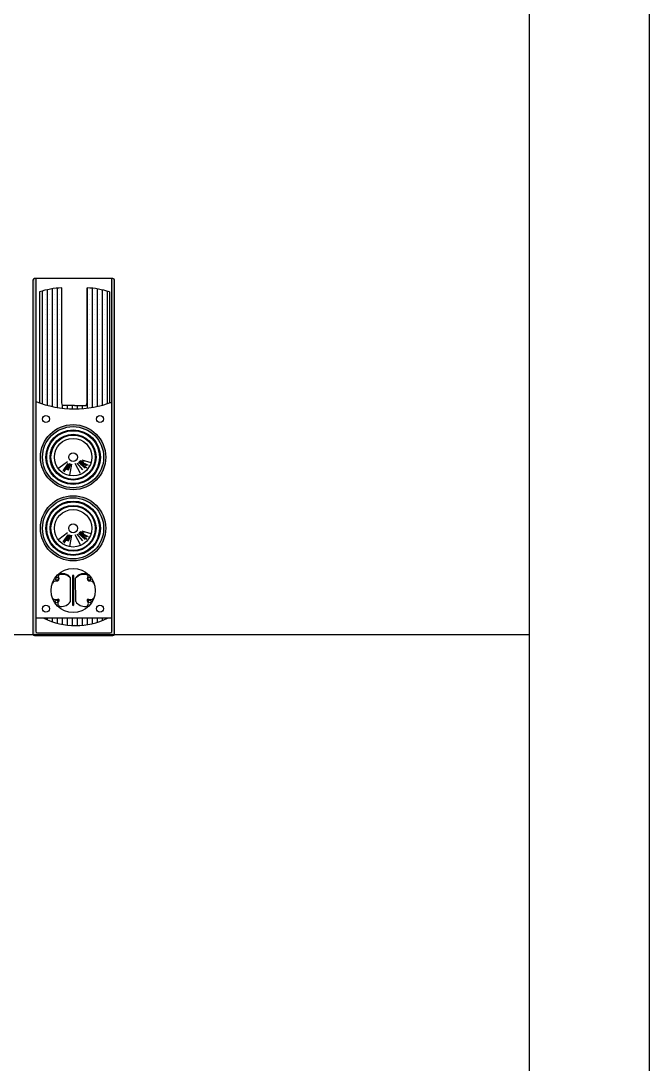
# Model space of a CAD drawing. Header units: inches. Extents: x 11.6 to 54.1, y 10.7 to 35.5.
# Drawn here: x 52.33 to 54.099, y 20.208 to 23.146 of the extents above; entities that cross this region are included whole.
import ezdxf

# ---------------------------------------------------------------- set-up
doc = ezdxf.new("R2010")
doc.units = ezdxf.units.IN
doc.header["$MEASUREMENT"] = 0
for name, color, linetype in [('02', 2, 'Continuous'), ('1', 1, 'Continuous'), ('8', 8, 'Continuous'), ('kadrbm', 4, 'Continuous')]:
    doc.layers.add(name, color=color, linetype=linetype)

# ---------------------------------------------------------------- blocks, each defined once
blk = doc.blocks.new('kadrbm')
at = {"layer": 'kadrbm', "color": 4}
blk.add_lwpolyline([(0, 0), (0, 24.7972), (21, 24.7972), (21, 0), (0, 0)], close=True, dxfattribs=at)
blk.add_lwpolyline([(20.6631, 0.3257), (20.6631, 24.4603), (0.3369, 24.4603), (0.3369, 0.3257), (20.6631, 0.3257)], dxfattribs=at)

msp = doc.modelspace()

# ---------------------------------------------------------------- hatches: boundary and pattern name
at = {"layer": '8'}
h = msp.add_hatch(color=256, dxfattribs=at)
h.dxf.hatch_style = 1
h.paths.add_polyline_path([(52.5892, 21.4145, 0.414214), (52.5939, 21.4192), (52.5939, 22.4153, 0.414214), (52.5892, 22.42), (52.5861, 22.42), (52.5861, 21.4269, -0.414214), (52.5815, 21.4223), (52.3764, 21.4223, -0.414214), (52.3718, 21.4269), (52.3718, 22.42), (52.3687, 22.42, 0.414214), (52.364, 22.4153), (52.364, 21.4192, 0.414214), (52.3687, 21.4145)])
h = msp.add_hatch(color=256, dxfattribs=at)
h.dxf.hatch_style = 1
h.paths.add_polyline_path([(52.3851, 21.917, 1), (52.5688, 21.917, 1)])
h.paths.add_polyline_path([(52.391, 21.917, -1), (52.563, 21.917, -1)], flags=16)
h.paths.add_polyline_path([(52.4026, 21.917, -1), (52.5514, 21.917, -1)], flags=0)
h.paths.add_polyline_path([(52.4146, 21.917, -1), (52.5393, 21.917, -1)], flags=0)
h.paths.add_polyline_path([(52.4242, 21.917, -1), (52.5298, 21.917, -1)], flags=0)
h = msp.add_hatch(color=256, dxfattribs=at)
h.dxf.hatch_style = 1
h.paths.add_polyline_path([(52.4124, 21.917, -1), (52.5416, 21.917, -1)], flags=0)
h.paths.add_polyline_path([(52.4146, 21.917, -1), (52.5393, 21.917, -1)], flags=0)
h.paths.add_polyline_path([(52.4242, 21.917, -1), (52.5298, 21.917, -1)], flags=0)
h.paths.add_polyline_path([(52.4646, 21.917, -1), (52.4894, 21.917, -1)], flags=0)
h.paths.add_polyline_path([(52.4003, 21.917, 1), (52.5536, 21.917, 1)])
h.paths.add_polyline_path([(52.4026, 21.917, -1), (52.5514, 21.917, -1)], flags=16)
h = msp.add_hatch(color=256, dxfattribs=at)
h.dxf.hatch_style = 1
h.paths.add_polyline_path([(52.3851, 21.7167, 1), (52.5688, 21.7167, 1)])
h.paths.add_polyline_path([(52.391, 21.7167, -1), (52.563, 21.7167, -1)], flags=16)
h.paths.add_polyline_path([(52.4026, 21.7167, -1), (52.5514, 21.7167, -1)], flags=0)
h.paths.add_polyline_path([(52.4146, 21.7167, -1), (52.5393, 21.7167, -1)], flags=0)
h.paths.add_polyline_path([(52.4242, 21.7167, -1), (52.5298, 21.7167, -1)], flags=0)
h = msp.add_hatch(color=256, dxfattribs=at)
h.dxf.hatch_style = 1
h.paths.add_polyline_path([(52.4124, 21.7167, -1), (52.5416, 21.7167, -1)], flags=0)
h.paths.add_polyline_path([(52.4146, 21.7167, -1), (52.5393, 21.7167, -1)], flags=0)
h.paths.add_polyline_path([(52.4242, 21.7167, -1), (52.5298, 21.7167, -1)], flags=0)
h.paths.add_polyline_path([(52.4646, 21.7167, -1), (52.4894, 21.7167, -1)], flags=0)
h.paths.add_polyline_path([(52.4003, 21.7167, 1), (52.5536, 21.7167, 1)])
h.paths.add_polyline_path([(52.4026, 21.7167, -1), (52.5514, 21.7167, -1)], flags=16)

# ---------------------------------------------------------------- linework, layer by layer
at = {"layer": '02'}
for p, q in [((52.5892, 22.42), (52.3687, 22.42)), ((52.3718, 22.42), (52.3718, 21.4269)), ((52.5861, 21.4269), (52.5861, 22.42)), ((52.364, 22.4153), (52.364, 21.4192)), ((52.419, 22.0595), (52.419, 22.3914)), ((52.433, 22.0569), (52.433, 22.3931)), ((52.4449, 22.0698), (52.4449, 22.3939)), ((52.5165, 22.0698), (52.5165, 22.3939)), ((52.5174, 22.0553), (52.5174, 22.3939)), ((52.5315, 22.0574), (52.5315, 22.3928)), ((52.5455, 22.0602), (52.5455, 22.3908)), ((52.5939, 21.4192), (52.5939, 22.4153)), ((52.3822, 22.3824), (52.3822, 22.0698)), ((52.3838, 22.3742), (52.3838, 22.3742)), ((52.3908, 22.067), (52.3908, 22.3851)), ((52.3979, 22.3742), (52.3979, 22.3742)), ((52.4049, 22.0629), (52.4049, 22.3887)), ((52.4119, 22.3883), (52.4119, 22.3883)), ((52.4119, 22.3742), (52.4119, 22.3742)), ((52.426, 22.3883), (52.426, 22.3883)), ((52.426, 22.3742), (52.426, 22.3742)), ((52.4401, 22.3883), (52.4401, 22.3883)), ((52.4401, 22.3742), (52.4401, 22.3742)), ((52.5244, 22.3883), (52.5244, 22.3883)), ((52.5244, 22.3742), (52.5244, 22.3742)), ((52.5385, 22.3883), (52.5385, 22.3883)), ((52.5385, 22.3742), (52.5385, 22.3742)), ((52.5526, 22.3883), (52.5526, 22.3883)), ((52.5526, 22.3742), (52.5526, 22.3742)), ((52.5596, 22.0637), (52.5596, 22.388)), ((52.5666, 22.3742), (52.5666, 22.3742)), ((52.5736, 22.068), (52.5736, 22.3842)), ((52.5792, 22.3824), (52.5792, 22.0698)), ((52.3838, 22.3602), (52.3838, 22.3602)), ((52.3838, 22.3461), (52.3838, 22.3461)), ((52.3838, 22.332), (52.3838, 22.332)), ((52.3979, 22.3602), (52.3979, 22.3602)), ((52.3979, 22.3461), (52.3979, 22.3461)), ((52.3979, 22.332), (52.3979, 22.332)), ((52.4119, 22.3602), (52.4119, 22.3602)), ((52.4119, 22.3461), (52.4119, 22.3461)), ((52.4119, 22.332), (52.4119, 22.332)), ((52.426, 22.3602), (52.426, 22.3602)), ((52.426, 22.3461), (52.426, 22.3461)), ((52.426, 22.332), (52.426, 22.332)), ((52.4401, 22.3602), (52.4401, 22.3602)), ((52.4401, 22.3461), (52.4401, 22.3461)), ((52.4401, 22.332), (52.4401, 22.332)), ((52.5244, 22.3602), (52.5244, 22.3602)), ((52.5244, 22.3461), (52.5244, 22.3461)), ((52.5244, 22.332), (52.5244, 22.332)), ((52.5385, 22.3602), (52.5385, 22.3602)), ((52.5385, 22.3461), (52.5385, 22.3461)), ((52.5385, 22.332), (52.5385, 22.332)), ((52.5526, 22.3602), (52.5526, 22.3602)), ((52.5526, 22.3461), (52.5526, 22.3461)), ((52.5526, 22.332), (52.5526, 22.332)), ((52.5666, 22.3602), (52.5666, 22.3602)), ((52.5666, 22.3461), (52.5666, 22.3461)), ((52.5666, 22.332), (52.5666, 22.332)), ((52.3838, 22.318), (52.3838, 22.318)), ((52.3838, 22.3039), (52.3838, 22.3039)), ((52.3979, 22.318), (52.3979, 22.318)), ((52.3979, 22.3039), (52.3979, 22.3039)), ((52.4119, 22.318), (52.4119, 22.318)), ((52.4119, 22.3039), (52.4119, 22.3039)), ((52.426, 22.318), (52.426, 22.318)), ((52.426, 22.3039), (52.426, 22.3039)), ((52.4401, 22.318), (52.4401, 22.318)), ((52.4401, 22.3039), (52.4401, 22.3039)), ((52.5244, 22.318), (52.5244, 22.318)), ((52.5244, 22.3039), (52.5244, 22.3039)), ((52.5385, 22.318), (52.5385, 22.318)), ((52.5385, 22.3039), (52.5385, 22.3039)), ((52.5526, 22.318), (52.5526, 22.318)), ((52.5526, 22.3039), (52.5526, 22.3039)), ((52.5666, 22.318), (52.5666, 22.318)), ((52.5666, 22.3039), (52.5666, 22.3039)), ((52.3838, 22.2899), (52.3838, 22.2899)), ((52.3838, 22.2758), (52.3838, 22.2758)), ((52.3979, 22.2899), (52.3979, 22.2899)), ((52.3979, 22.2758), (52.3979, 22.2758)), ((52.4119, 22.2899), (52.4119, 22.2899)), ((52.4119, 22.2758), (52.4119, 22.2758)), ((52.426, 22.2899), (52.426, 22.2899)), ((52.426, 22.2758), (52.426, 22.2758)), ((52.4401, 22.2899), (52.4401, 22.2899)), ((52.4401, 22.2758), (52.4401, 22.2758)), ((52.5244, 22.2899), (52.5244, 22.2899)), ((52.5244, 22.2758), (52.5244, 22.2758)), ((52.5385, 22.2899), (52.5385, 22.2899)), ((52.5385, 22.2758), (52.5385, 22.2758)), ((52.5526, 22.2899), (52.5526, 22.2899)), ((52.5526, 22.2758), (52.5526, 22.2758)), ((52.5666, 22.2899), (52.5666, 22.2899)), ((52.5666, 22.2758), (52.5666, 22.2758)), ((52.3838, 22.2617), (52.3838, 22.2617)), ((52.3838, 22.2477), (52.3838, 22.2477)), ((52.3979, 22.2617), (52.3979, 22.2617)), ((52.3979, 22.2477), (52.3979, 22.2477)), ((52.4119, 22.2617), (52.4119, 22.2617)), ((52.4119, 22.2477), (52.4119, 22.2477)), ((52.426, 22.2617), (52.426, 22.2617)), ((52.426, 22.2477), (52.426, 22.2477)), ((52.4401, 22.2617), (52.4401, 22.2617)), ((52.4401, 22.2477), (52.4401, 22.2477)), ((52.5244, 22.2617), (52.5244, 22.2617)), ((52.5244, 22.2477), (52.5244, 22.2477)), ((52.5385, 22.2617), (52.5385, 22.2617)), ((52.5385, 22.2477), (52.5385, 22.2477)), ((52.5526, 22.2617), (52.5526, 22.2617)), ((52.5526, 22.2477), (52.5526, 22.2477)), ((52.5666, 22.2617), (52.5666, 22.2617)), ((52.5666, 22.2477), (52.5666, 22.2477)), ((52.3838, 22.2336), (52.3838, 22.2336)), ((52.3838, 22.2195), (52.3838, 22.2195)), ((52.3979, 22.2336), (52.3979, 22.2336)), ((52.3979, 22.2195), (52.3979, 22.2195)), ((52.4119, 22.2336), (52.4119, 22.2336)), ((52.4119, 22.2195), (52.4119, 22.2195)), ((52.426, 22.2336), (52.426, 22.2336)), ((52.426, 22.2195), (52.426, 22.2195)), ((52.4401, 22.2336), (52.4401, 22.2336)), ((52.4401, 22.2195), (52.4401, 22.2195)), ((52.5244, 22.2336), (52.5244, 22.2336)), ((52.5244, 22.2195), (52.5244, 22.2195)), ((52.5385, 22.2336), (52.5385, 22.2336)), ((52.5385, 22.2195), (52.5385, 22.2195)), ((52.5526, 22.2336), (52.5526, 22.2336)), ((52.5526, 22.2195), (52.5526, 22.2195)), ((52.5666, 22.2336), (52.5666, 22.2336)), ((52.5666, 22.2195), (52.5666, 22.2195)), ((52.3838, 22.2055), (52.3838, 22.2055)), ((52.3838, 22.1914), (52.3838, 22.1914)), ((52.3979, 22.2055), (52.3979, 22.2055)), ((52.3979, 22.1914), (52.3979, 22.1914)), ((52.4119, 22.2055), (52.4119, 22.2055)), ((52.4119, 22.1914), (52.4119, 22.1914)), ((52.426, 22.2055), (52.426, 22.2055)), ((52.426, 22.1914), (52.426, 22.1914)), ((52.4401, 22.2055), (52.4401, 22.2055)), ((52.4401, 22.1914), (52.4401, 22.1914)), ((52.5244, 22.2055), (52.5244, 22.2055)), ((52.5244, 22.1914), (52.5244, 22.1914)), ((52.5385, 22.2055), (52.5385, 22.2055)), ((52.5385, 22.1914), (52.5385, 22.1914)), ((52.5526, 22.2055), (52.5526, 22.2055)), ((52.5526, 22.1914), (52.5526, 22.1914)), ((52.5666, 22.2055), (52.5666, 22.2055)), ((52.5666, 22.1914), (52.5666, 22.1914)), ((52.3838, 22.1774), (52.3838, 22.1774)), ((52.3838, 22.1633), (52.3838, 22.1633)), ((52.3979, 22.1774), (52.3979, 22.1774)), ((52.3979, 22.1633), (52.3979, 22.1633)), ((52.4119, 22.1774), (52.4119, 22.1774)), ((52.4119, 22.1633), (52.4119, 22.1633)), ((52.426, 22.1774), (52.426, 22.1774)), ((52.426, 22.1633), (52.426, 22.1633)), ((52.4401, 22.1774), (52.4401, 22.1774)), ((52.4401, 22.1633), (52.4401, 22.1633)), ((52.5244, 22.1774), (52.5244, 22.1774)), ((52.5244, 22.1633), (52.5244, 22.1633)), ((52.5385, 22.1774), (52.5385, 22.1774)), ((52.5385, 22.1633), (52.5385, 22.1633)), ((52.5526, 22.1774), (52.5526, 22.1774)), ((52.5526, 22.1633), (52.5526, 22.1633)), ((52.5666, 22.1774), (52.5666, 22.1774)), ((52.5666, 22.1633), (52.5666, 22.1633)), ((52.3838, 22.1492), (52.3838, 22.1492)), ((52.3838, 22.1352), (52.3838, 22.1352)), ((52.3979, 22.1492), (52.3979, 22.1492)), ((52.3979, 22.1352), (52.3979, 22.1352)), ((52.4119, 22.1492), (52.4119, 22.1492)), ((52.4119, 22.1352), (52.4119, 22.1352)), ((52.426, 22.1492), (52.426, 22.1492)), ((52.426, 22.1352), (52.426, 22.1352)), ((52.4401, 22.1492), (52.4401, 22.1492)), ((52.4401, 22.1352), (52.4401, 22.1352)), ((52.5244, 22.1492), (52.5244, 22.1492)), ((52.5244, 22.1352), (52.5244, 22.1352)), ((52.5385, 22.1492), (52.5385, 22.1492)), ((52.5385, 22.1352), (52.5385, 22.1352)), ((52.5526, 22.1492), (52.5526, 22.1492)), ((52.5526, 22.1352), (52.5526, 22.1352)), ((52.5666, 22.1492), (52.5666, 22.1492)), ((52.5666, 22.1352), (52.5666, 22.1352)), ((52.3838, 22.1211), (52.3838, 22.1211)), ((52.3838, 22.107), (52.3838, 22.107)), ((52.3979, 22.1211), (52.3979, 22.1211)), ((52.3979, 22.107), (52.3979, 22.107)), ((52.4119, 22.1211), (52.4119, 22.1211)), ((52.4119, 22.107), (52.4119, 22.107)), ((52.426, 22.1211), (52.426, 22.1211)), ((52.426, 22.107), (52.426, 22.107)), ((52.4401, 22.1211), (52.4401, 22.1211)), ((52.4401, 22.107), (52.4401, 22.107)), ((52.5244, 22.1211), (52.5244, 22.1211)), ((52.5244, 22.107), (52.5244, 22.107)), ((52.5385, 22.1211), (52.5385, 22.1211)), ((52.5385, 22.107), (52.5385, 22.107)), ((52.5526, 22.1211), (52.5526, 22.1211)), ((52.5526, 22.107), (52.5526, 22.107)), ((52.5666, 22.1211), (52.5666, 22.1211)), ((52.5666, 22.107), (52.5666, 22.107)), ((52.3838, 22.093), (52.3838, 22.093)), ((52.3838, 22.0789), (52.3838, 22.0789)), ((52.3979, 22.093), (52.3979, 22.093)), ((52.3979, 22.0789), (52.3979, 22.0789)), ((52.4119, 22.093), (52.4119, 22.093)), ((52.4119, 22.0789), (52.4119, 22.0789)), ((52.426, 22.093), (52.426, 22.093)), ((52.426, 22.0789), (52.426, 22.0789)), ((52.4401, 22.093), (52.4401, 22.093)), ((52.4401, 22.0789), (52.4401, 22.0789)), ((52.4476, 22.0628), (52.4449, 22.0698)), ((52.5138, 22.0628), (52.5165, 22.0698)), ((52.5244, 22.093), (52.5244, 22.093)), ((52.5244, 22.0789), (52.5244, 22.0789)), ((52.5385, 22.093), (52.5385, 22.093)), ((52.5385, 22.0789), (52.5385, 22.0789)), ((52.5526, 22.093), (52.5526, 22.093)), ((52.5526, 22.0789), (52.5526, 22.0789)), ((52.5666, 22.093), (52.5666, 22.093)), ((52.5666, 22.0789), (52.5666, 22.0789)), ((52.3979, 22.0649), (52.3979, 22.0649)), ((52.4119, 22.0649), (52.4119, 22.0649)), ((52.426, 22.0649), (52.426, 22.0649)), ((52.4401, 22.0649), (52.4401, 22.0649)), ((52.4471, 22.0549), (52.4471, 22.0641)), ((52.4807, 22.0628), (52.4476, 22.0628)), ((52.4611, 22.0537), (52.4611, 22.0628)), ((52.4752, 22.0531), (52.4752, 22.0628)), ((52.4807, 22.0628), (52.5138, 22.0628)), ((52.4893, 22.0531), (52.4893, 22.0628)), ((52.5033, 22.0539), (52.5033, 22.0628)), ((52.5244, 22.0649), (52.5244, 22.0649)), ((52.5385, 22.0649), (52.5385, 22.0649)), ((52.5526, 22.0649), (52.5526, 22.0649)), ((52.4612, 21.904), (52.437, 21.8859)), ((52.4624, 21.899), (52.4478, 21.879)), ((52.4651, 21.8982), (52.4512, 21.8756)), ((52.467, 21.899), (52.4597, 21.8806)), ((52.4693, 21.8978), (52.4631, 21.8798)), ((52.4727, 21.8974), (52.4666, 21.866)), ((52.4977, 21.871), (52.4827, 21.899)), ((52.5042, 21.8813), (52.4885, 21.9005)), ((52.5111, 21.8859), (52.4923, 21.9024)), ((52.5158, 21.8925), (52.4943, 21.9047)), ((52.5161, 21.8859), (52.4946, 21.9024)), ((52.5085, 21.9032), (52.4966, 21.907)), ((52.52, 21.8932), (52.4966, 21.9047)), ((52.5019, 21.9097), (52.5273, 21.9021)), ((52.4612, 21.7036), (52.437, 21.6856)), ((52.4624, 21.6987), (52.4478, 21.6787)), ((52.4651, 21.6979), (52.4512, 21.6752)), ((52.467, 21.6987), (52.4597, 21.6802)), ((52.4693, 21.6975), (52.4631, 21.6795)), ((52.4727, 21.6971), (52.4666, 21.6656)), ((52.4977, 21.6706), (52.4827, 21.6987)), ((52.5042, 21.681), (52.4885, 21.7002)), ((52.5111, 21.6856), (52.4923, 21.7021)), ((52.5158, 21.6921), (52.4943, 21.7044)), ((52.5161, 21.6856), (52.4946, 21.7021)), ((52.5085, 21.7029), (52.4966, 21.7067)), ((52.52, 21.6929), (52.4966, 21.7044)), ((52.5019, 21.7094), (52.5273, 21.7017)), ((52.4698, 21.5106), (52.4701, 21.576)), ((52.475, 21.5824), (52.475, 21.5015)), ((52.4768, 21.5843), (52.4768, 21.5843)), ((52.4787, 21.5015), (52.4787, 21.5824)), ((52.4844, 21.5106), (52.4841, 21.576)), ((52.4768, 21.4997), (52.4768, 21.4997)), ((52.5861, 21.4639), (52.3718, 21.4639)), ((52.4049, 21.4591), (52.4049, 21.4639)), ((52.4119, 21.4602), (52.4119, 21.4602)), ((52.419, 21.4536), (52.419, 21.4639)), ((52.426, 21.4602), (52.426, 21.4602)), ((52.433, 21.4493), (52.433, 21.4639)), ((52.4401, 21.4602), (52.4401, 21.4602)), ((52.4471, 21.4461), (52.4471, 21.4639)), ((52.4541, 21.4602), (52.4541, 21.4602)), ((52.4611, 21.4439), (52.4611, 21.4639)), ((52.4682, 21.4602), (52.4682, 21.4602)), ((52.4752, 21.4428), (52.4752, 21.4639)), ((52.4822, 21.4602), (52.4822, 21.4602)), ((52.4893, 21.4427), (52.4893, 21.4639)), ((52.4963, 21.4602), (52.4963, 21.4602)), ((52.5033, 21.4435), (52.5033, 21.4639)), ((52.5104, 21.4602), (52.5104, 21.4602)), ((52.5174, 21.4454), (52.5174, 21.4639)), ((52.5244, 21.4602), (52.5244, 21.4602)), ((52.5315, 21.4483), (52.5315, 21.4639)), ((52.5385, 21.4602), (52.5385, 21.4602)), ((52.5455, 21.4523), (52.5455, 21.4639)), ((52.5526, 21.4602), (52.5526, 21.4602)), ((52.5596, 21.4574), (52.5596, 21.4639)), ((52.5736, 21.4638), (52.5736, 21.4639)), ((52.3764, 21.4223), (52.5815, 21.4223)), ((52.4541, 21.4461), (52.4541, 21.4461)), ((52.4682, 21.4461), (52.4682, 21.4461)), ((52.4822, 21.4461), (52.4822, 21.4461)), ((52.4963, 21.4461), (52.4963, 21.4461)), ((52.5104, 21.4461), (52.5104, 21.4461)), ((52.3687, 21.4145), (52.5892, 21.4145))]:
    msp.add_line(p, q, dxfattribs=at)
for centre, radius in [((52.477, 21.917), 0.0918), ((52.4005, 22.0245), 0.00987), ((52.5527, 22.0245), 0.00987), ((52.477, 21.917), 0.086), ((52.477, 21.917), 0.0767), ((52.477, 21.917), 0.0744), ((52.477, 21.917), 0.0646), ((52.477, 21.917), 0.0624), ((52.477, 21.917), 0.0528), ((52.477, 21.917), 0.0124), ((52.477, 21.7167), 0.0918), ((52.477, 21.7167), 0.086), ((52.477, 21.7167), 0.0767), ((52.477, 21.7167), 0.0744), ((52.477, 21.7167), 0.0646), ((52.477, 21.7167), 0.0624), ((52.477, 21.7167), 0.0528), ((52.477, 21.7167), 0.0124), ((52.4771, 21.5413), 0.0621), ((52.4318, 21.5747), 0.00417), ((52.5224, 21.5747), 0.00417), ((52.4303, 21.5107), 0.00417), ((52.5239, 21.5107), 0.00417), ((52.4005, 21.4903), 0.00987), ((52.5527, 21.4903), 0.00987)]:
    msp.add_circle(centre, radius, dxfattribs=at)
for centre, radius, start, end in [((52.3687, 22.4153), 0.00465, 90, 180), ((52.5892, 22.4153), 0.00465, 0, 90), ((52.4545, 22.1645), 0.2296, 92.3974, 108.3543), ((52.5069, 22.1645), 0.2296, 71.6457, 87.6026), ((52.481, 22.3514), 0.2984, 248.5353, 269.9448), ((52.4804, 22.3514), 0.2984, 270.0552, 290.7459), ((52.4295, 21.5563), 0.0121, 84.636, 150.9235), ((52.4309, 21.5754), 0.00665, 254.4381, 332.4197), ((52.4315, 21.5736), 0.00429, 251.4576, 326.5932), ((52.4312, 21.5749), 0.00664, 264.636, 34.4235), ((52.4485, 21.5622), 0.0264, 35.1075, 121.8885), ((52.438, 21.5819), 0.00341, 111.4278, 248.5722), ((52.4474, 21.5656), 0.0237, 96.5884, 119.7229), ((52.4473, 21.558), 0.029, 38.353, 111.4278), ((52.4477, 21.5641), 0.0236, 69.7383, 97.8103), ((52.4768, 21.5824), 0.00184, 90, 180), ((52.4768, 21.5824), 0.00184, 0, 90), ((52.5057, 21.5622), 0.0264, 58.1115, 144.8925), ((52.5069, 21.558), 0.029, 68.5722, 141.647), ((52.5065, 21.5641), 0.0236, 82.1897, 110.2617), ((52.5068, 21.5656), 0.0237, 60.2771, 83.4116), ((52.523, 21.5749), 0.00664, 145.5765, 275.364), ((52.5233, 21.5754), 0.00665, 207.5803, 285.5619), ((52.5162, 21.5819), 0.00341, 291.4278, 68.5722), ((52.5227, 21.5736), 0.00429, 213.4068, 288.5424), ((52.5247, 21.5563), 0.0121, 29.0765, 95.364), ((52.4285, 21.528), 0.0122, 214.0041, 291.6136), ((52.4344, 21.5133), 0.00357, 311.2448, 111.6136), ((52.434, 21.5127), 0.00305, 325.2531, 95.0298), ((52.4419, 21.5047), 0.00784, 131.2448, 263.9403), ((52.4344, 21.5127), 0.00193, 320.7592, 75.2502), ((52.4443, 21.5271), 0.0304, 263.9403, 327.0381), ((52.5099, 21.5271), 0.0304, 212.9619, 276.0597), ((52.5123, 21.5047), 0.00784, 276.0597, 48.7552), ((52.5198, 21.5133), 0.00357, 68.3864, 228.7552), ((52.5202, 21.5127), 0.00305, 84.9702, 214.7469), ((52.5198, 21.5127), 0.00193, 104.7498, 219.2408), ((52.5257, 21.528), 0.0122, 248.3864, 325.9959), ((52.4768, 21.5015), 0.00184, 180, 270), ((52.4768, 21.5015), 0.00184, 270, 0), ((52.4842, 21.6418), 0.1992, 243.2781, 296.7219), ((52.3764, 21.4269), 0.00465, 180, 270), ((52.5815, 21.4269), 0.00465, 270, 0), ((52.3687, 21.4192), 0.00465, 180, 270), ((52.5892, 21.4192), 0.00465, 270, 0)]:
    msp.add_arc(centre, radius, start, end, dxfattribs=at)
at = {"layer": '1'}
msp.add_line((33.4357, 21.418), (53.7619, 21.418), dxfattribs=at)

# ---------------------------------------------------------------- block references
at = {"layer": 'kadrbm'}
msp.add_blockref('kadrbm', (33.0988, 10.7464), dxfattribs=at)

doc.saveas('drawing.dxf')
